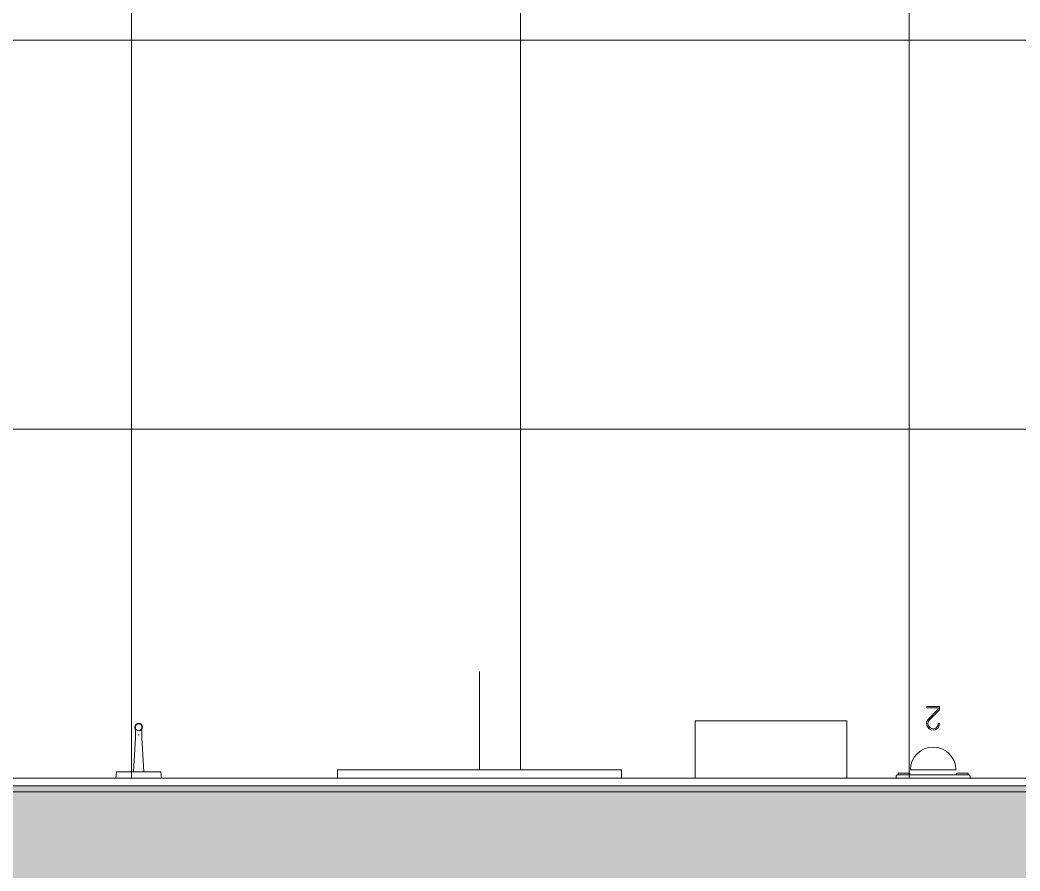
# Model space of a CAD drawing. Header units: metres. Extents: x -2515 to -2174, y 3875 to 4127.
# Drawn here: x -2387.962 to -2386.42, y 3969.732 to 3971.044 of the extents above; entities that cross this region are included whole.
import ezdxf

# ---------------------------------------------------------------- set-up
doc = ezdxf.new("R2010")
doc.units = ezdxf.units.M
for name, color, linetype, lineweight in [('A-FLOR-PATT', 8, 'Continuous', 5), ('A-GENM', 13, 'Continuous', 5), ('A-WALL', 113, 'Continuous', 5), ('E-ELEC-FIXT', 91, 'Continuous', 5), ('I-FURN', 30, 'Continuous', 5)]:
    doc.layers.add(name, color=color, linetype=linetype, lineweight=lineweight)

# ---------------------------------------------------------------- blocks, each defined once
blk = doc.blocks.new('WALL_FINISH - M-TIL2 Wall Tile-2625529-GA - TENANCY PLAN')
at = {"layer": 'A-GENM'}
for p, q in [((3.66, 0), (0, 0)), ((0, -0.012), (1.1035, -0.012)), ((1.5415, -0.012), (3.66, -0.012))]:
    blk.add_line(p, q, dxfattribs=at)
blk = doc.blocks.new('WasteBin_Recessed_ASIJDMacDonald - Stainless Steel _10-6474_-2552392-GA - TENANCY PLAN')
at = {"layer": 'I-FURN'}
for p, q in [((0.2145, -0.473), (-0.2235, -0.473)), ((-0.2235, -0.473), (-0.2235, -0.486)), ((0.2145, -0.486), (0.2145, -0.473)), ((-0.2235, -0.486), (0.2145, -0.486)), ((-0.0045, -0.486), (-0.0045, -0.6376))]:
    blk.add_line(p, q, dxfattribs=at)
blk = doc.blocks.new('Dyson Airblade V AB12 - Airblade V AB12 White-2578280-GA - TENANCY PLAN')
at = {"layer": 'E-ELEC-FIXT'}
for p, q in [((-2386.9208, 3969.9635), (-2386.6869, 3969.9635)), ((-2386.9208, 3969.9635), (-2386.9208, 3969.8749)), ((-2386.6869, 3969.8749), (-2386.6869, 3969.9635))]:
    blk.add_line(p, q, dxfattribs=at)
blk = doc.blocks.new('MTL_HEAVY-DUTY ROBE HOOK - B-2116 - MTL_HEAVY-DUTY ROBE HOOK - B-2116-2602673-GA - TENANCY PLAN')
at = {"layer": 'I-FURN'}
for p, q in [((-0.035, 0), (-0.0341, -0.01)), ((0.0341, -0.01), (0.035, 0)), ((-0.035, 0), (0.035, 0)), ((0.035, 0), (-0.035, 0)), ((0.0341, -0.01), (-0.0341, -0.01)), ((0.0341, -0.01), (-0.0341, -0.01)), ((-0.008, -0.01), (-0.0051, -0.0621)), ((-0.008, -0.01), (0.008, -0.01)), ((-0.008, -0.01), (0.008, -0.01)), ((0.0041, 0), (-0.0041, 0)), ((0.0041, 0), (-0.0041, 0)), ((0.0041, -0.01), (-0.0041, -0.01)), ((0.0041, -0.01), (-0.0041, -0.01)), ((0.001, -0.01), (-0.001, -0.01)), ((-0.001, -0.01), (0.001, -0.01)), ((0.0051, -0.0621), (0.008, -0.01)), ((-0.005, -0.0649), (-0.005, -0.067)), ((-0.005, -0.067), (-0.005, -0.069)), ((0.001, -0.067), (-0.001, -0.067)), ((0.001, -0.067), (-0.001, -0.067)), ((0.005, -0.067), (0.005, -0.0649)), ((0.005, -0.069), (0.005, -0.067))]:
    blk.add_line(p, q, dxfattribs=at)
at = {"layer": 'I-FURN', "flags": 128}
for points in [[(0, -0.073), (-0.0052, -0.076), (-0.0052, -0.082), (0, -0.085)], [(-0.005, -0.0649), (-0.005, -0.0629), (-0.0051, -0.0621)], [(-0.005, -0.079), (-0.005, -0.079), (-0.005, -0.0789), (-0.005, -0.0789), (-0.005, -0.0788), (-0.005, -0.0787), (-0.005, -0.0786), (-0.005, -0.0785), (-0.005, -0.0784), (-0.005, -0.0782), (-0.005, -0.078), (-0.005, -0.0779), (-0.005, -0.0777), (-0.005, -0.0775), (-0.005, -0.0773), (-0.005, -0.077), (-0.005, -0.0768), (-0.005, -0.0765), (-0.005, -0.0762), (-0.005, -0.076), (-0.005, -0.0757), (-0.005, -0.0754), (-0.005, -0.0751), (-0.005, -0.0747), (-0.005, -0.0744), (-0.005, -0.0741), (-0.005, -0.0737), (-0.005, -0.0734), (-0.005, -0.073), (-0.005, -0.0726), (-0.005, -0.0722), (-0.005, -0.0719), (-0.005, -0.0715), (-0.005, -0.0711), (-0.005, -0.0707), (-0.005, -0.0703), (-0.005, -0.0699), (-0.005, -0.0695), (-0.005, -0.0691), (-0.005, -0.069)], [(0, -0.085), (0.0052, -0.082), (0.0052, -0.076), (0, -0.073)], [(0.0051, -0.0621), (0.005, -0.0641), (0.005, -0.0649)], [(0.005, -0.069), (0.005, -0.0694), (0.005, -0.0698), (0.005, -0.0702), (0.005, -0.0706), (0.005, -0.071), (0.005, -0.0714), (0.005, -0.0718), (0.005, -0.0721), (0.005, -0.0725), (0.005, -0.0729), (0.005, -0.0733), (0.005, -0.0736), (0.005, -0.074), (0.005, -0.0743), (0.005, -0.0746), (0.005, -0.075), (0.005, -0.0753), (0.005, -0.0756), (0.005, -0.0759), (0.005, -0.0762), (0.005, -0.0764), (0.005, -0.0767), (0.005, -0.077), (0.005, -0.0772), (0.005, -0.0774), (0.005, -0.0776), (0.005, -0.0778), (0.005, -0.078), (0.005, -0.0782), (0.005, -0.0783), (0.005, -0.0785), (0.005, -0.0786), (0.005, -0.0787), (0.005, -0.0788), (0.005, -0.0789), (0.005, -0.0789), (0.005, -0.079), (0.005, -0.079), (0.005, -0.079)], [(0, -0.084), (-0.0002, -0.084), (-0.0004, -0.084), (-0.0006, -0.084), (-0.0008, -0.0839), (-0.001, -0.0839), (-0.0012, -0.0839), (-0.0014, -0.0838), (-0.0016, -0.0837), (-0.0018, -0.0837), (-0.0019, -0.0836), (-0.0021, -0.0835), (-0.0023, -0.0834), (-0.0025, -0.0833), (-0.0027, -0.0832), (-0.0028, -0.0831), (-0.003, -0.083), (-0.0031, -0.0829), (-0.0033, -0.0828), (-0.0034, -0.0826), (-0.0036, -0.0825), (-0.0037, -0.0823), (-0.0039, -0.0822), (-0.004, -0.082), (-0.0041, -0.0819), (-0.0042, -0.0817), (-0.0043, -0.0815), (-0.0044, -0.0814), (-0.0045, -0.0812), (-0.0046, -0.081), (-0.0047, -0.0808), (-0.0047, -0.0806), (-0.0048, -0.0804), (-0.0048, -0.0802), (-0.0049, -0.08), (-0.0049, -0.0798), (-0.005, -0.0797), (-0.005, -0.0795), (-0.005, -0.0793), (-0.005, -0.0791), (-0.005, -0.079)], [(0.005, -0.079), (0.005, -0.0792), (0.005, -0.0794), (0.005, -0.0796), (0.0049, -0.0798), (0.0049, -0.08), (0.0049, -0.0802), (0.0048, -0.0804), (0.0047, -0.0806), (0.0047, -0.0808), (0.0046, -0.0809), (0.0045, -0.0811), (0.0044, -0.0813), (0.0043, -0.0815), (0.0042, -0.0817), (0.0041, -0.0818), (0.004, -0.082), (0.0039, -0.0821), (0.0038, -0.0823), (0.0036, -0.0824), (0.0035, -0.0826), (0.0033, -0.0827), (0.0032, -0.0829), (0.003, -0.083), (0.0029, -0.0831), (0.0027, -0.0832), (0.0025, -0.0833), (0.0024, -0.0834), (0.0022, -0.0835), (0.002, -0.0836), (0.0018, -0.0837), (0.0016, -0.0837), (0.0014, -0.0838), (0.0012, -0.0838), (0.001, -0.0839), (0.0008, -0.0839), (0.0007, -0.084), (0.0005, -0.084), (0.0003, -0.084), (0.0001, -0.084), (0, -0.084)]]:
    blk.add_lwpolyline(points, dxfattribs=at)
at = {"layer": 'I-FURN'}
for start, end in [(90, 270), (270, 90)]:
    blk.add_arc((0, -0.079), 0.006, start, end, dxfattribs=at)
blk = doc.blocks.new('GPO200_GPO - DOUBLE_9001 - 9001 - GPO200-V66-GA - TENANCY PLAN')
at = {"layer": 'E-ELEC-FIXT'}
for p, q in [((-0.057, 0.006), (-0.057, 0.002)), ((-0.054, 0), (-0.054, -0.0028)), ((-0.054, 0), (-0.036, 0)), ((-0.036, -0.0028), (-0.036, 0)), ((-0.0285, 0), (-0.0311, 0)), ((-0.0311, 0), (-0.0279, 0)), ((-0.0253, 0), (-0.0285, 0)), ((-0.0279, 0), (-0.0253, 0)), ((-0.0205, 0), (-0.0175, 0)), ((-0.0175, 0), (-0.0205, 0)), ((-0.0095, 0), (-0.0127, 0)), ((-0.0127, 0), (-0.0101, 0)), ((-0.0101, 0), (-0.0069, 0)), ((-0.0069, 0), (-0.0095, 0)), ((0.0095, 0), (0.0069, 0)), ((0.0069, 0), (0.0101, 0)), ((0.0127, 0), (0.0095, 0)), ((0.0101, 0), (0.0127, 0)), ((0.0175, 0), (0.0205, 0)), ((0.0205, 0), (0.0175, 0)), ((0.0285, 0), (0.0253, 0)), ((0.0253, 0), (0.0279, 0)), ((0.0279, 0), (0.0311, 0)), ((0.0311, 0), (0.0285, 0)), ((0.036, -0.0028), (0.036, 0)), ((0.036, 0), (0.036, -0.0028)), ((0.036, 0), (0.054, 0)), ((0.036, 0), (0.054, 0)), ((0.054, -0.0028), (0.054, 0)), ((0.054, 0), (0.054, -0.0028)), ((0.057, 0.002), (0.057, 0.006)), ((-0.055, 0), (0.055, 0)), ((-0.054, -0.0028), (-0.054, 0)), ((-0.054, 0), (-0.036, 0)), ((-0.036, -0.0028), (-0.054, -0.0028)), ((-0.036, 0), (-0.036, -0.0028)), ((0.035, -0.008), (-0.035, -0.008)), ((0.054, -0.0028), (0.036, -0.0028)), ((-0.01, -0.0793), (-0.008, -0.0793)), ((0.0065, -0.084), (-0.01, -0.1005)), ((-0.008, -0.1013), (0.0081, -0.0852)), ((-0.01, -0.1005), (-0.01, -0.1057)), ((-0.01, -0.1057), (0.0097, -0.1057)), ((-0.008, -0.1037), (-0.008, -0.1013)), ((0.0097, -0.1037), (-0.008, -0.1037)), ((0.0097, -0.1057), (0.0097, -0.1037))]:
    blk.add_line(p, q, dxfattribs=at)
for centre, radius, start, end in [((0, -0.008), 0.035, 180, 360), ((0, -0.0793), 0.01, 323.8375, 180), ((0, -0.0793), 0.008, 324.8831, 180)]:
    blk.add_arc(centre, radius, start, end, dxfattribs=at)
for points, knots in [([(-0.057, 0.002), (-0.057, 0.0018), (-0.057, 0.0016), (-0.0569, 0.0012), (-0.0567, 0.001), (-0.0566, 0.0008), (-0.0564, 0.0006), (-0.0562, 0.0004), (-0.056, 0.0003), (-0.0559, 0.0002), (-0.0557, 0.0001), (-0.0554, 0), (-0.0552, 0), (-0.055, 0)], [0, 0, 0, 0, 0.166667, 0.25, 0.333333, 0.416667, 0.5, 0.583333, 0.666667, 0.708333, 0.75, 0.833333, 1, 1, 1, 1]), ([(-0.055, 0), (-0.0552, 0), (-0.0554, 0), (-0.0558, 0.0001), (-0.056, 0.0002), (-0.0561, 0.0003), (-0.0563, 0.0004), (-0.0564, 0.0006), (-0.0566, 0.0008), (-0.0567, 0.001), (-0.0569, 0.0012), (-0.057, 0.0016), (-0.057, 0.0018), (-0.057, 0.002)], [-1, -1, -1, -1, -0.833333, -0.75, -0.666667, -0.625, -0.583333, -0.5, -0.416667, -0.333333, -0.25, -0.166667, 0, 0, 0, 0]), ([(0.057, 0.002), (0.057, 0.0018), (0.057, 0.0016), (0.0569, 0.0012), (0.0567, 0.001), (0.0566, 0.0008), (0.0564, 0.0006), (0.0562, 0.0004), (0.056, 0.0003), (0.0559, 0.0002), (0.0557, 0.0001), (0.0554, 0), (0.0552, 0), (0.055, 0)], [0, 0, 0, 0, 0.166667, 0.25, 0.333333, 0.416667, 0.5, 0.583333, 0.666667, 0.708333, 0.75, 0.833333, 1, 1, 1, 1]), ([(0.057, 0.002), (0.057, 0.0018), (0.057, 0.0016), (0.0569, 0.0012), (0.0567, 0.001), (0.0566, 0.0008), (0.0564, 0.0006), (0.0562, 0.0004), (0.056, 0.0003), (0.0559, 0.0002), (0.0557, 0.0001), (0.0554, 0), (0.0552, 0), (0.055, 0)], [0, 0, 0, 0, 0.166667, 0.25, 0.333333, 0.416667, 0.5, 0.583333, 0.666667, 0.708333, 0.75, 0.833333, 1, 1, 1, 1])]:
    blk.add_open_spline(points, degree=3, knots=knots, dxfattribs=at)

msp = doc.modelspace()

# ---------------------------------------------------------------- hatches: boundary and pattern name
at = {"layer": 'A-FLOR-PATT'}
h = msp.add_hatch(dxfattribs=at)
h.set_pattern_fill('FP_16', color=256, style=0, pattern_type=2)
h.set_pattern_definition([(0, (-2388.391, 3971.013), (0, 0.6), []), (90, (-2388.391, 3971.013), (-0.6, 4e-17), [])])
h.paths.add_polyline_path([(-2389.5444, 3969.8749), (-2389.1257, 3969.8794), (-2389.1255, 3969.8993), (-2389.1006, 3969.9041), (-2389.1006, 3969.9063), (-2389.0281, 3969.9041), (-2389.0281, 3969.8994), (-2389.0031, 3969.8943), (-2389.0032, 3969.8794), (-2387.4729, 3969.8749), (-2387.4729, 3969.8879), (-2387.0349, 3969.8879), (-2387.0349, 3969.8749), (-2386.9208, 3969.8749), (-2386.9208, 3969.9635), (-2386.6869, 3969.9635), (-2386.6869, 3969.8749), (-2385.9434, 3969.8749), (-2385.9434, 3970.0131), (-2386.3572, 3970.0131), (-2386.3712, 3970.0271), (-2386.3712, 3970.5991), (-2386.3572, 3970.6131), (-2385.9434, 3970.6131), (-2385.9434, 3970.6709), (-2386.0564, 3970.6709), (-2386.0564, 3970.7889), (-2385.9434, 3970.7889), (-2385.9434, 3970.9263), (-2386.1482, 3971.521), (-2386.1254, 3971.5288), (-2386.1404, 3971.5724), (-2386.1158, 3971.5808), (-2386.3958, 3972.3878), (-2386.394, 3972.3888), (-2386.4059, 3972.4128), (-2386.4409, 3972.4062), (-2386.4467, 3972.423), (-2386.458, 3972.4191), (-2386.4906, 3972.5009), (-2387.2903, 3972.2256), (-2387.2942, 3972.2249), (-2388.4214, 3972.2249), (-2388.4214, 3972.0979), (-2388.8784, 3972.1002), (-2388.8784, 3972.1379), (-2389.4564, 3972.1426), (-2389.4564, 3972.1699), (-2388.8784, 3972.1699), (-2388.8784, 3972.2249), (-2389.5794, 3972.2249), (-2389.5794, 3972.0212), (-2389.5614, 3972.0122), (-2389.5294, 3972.0122), (-2389.5247, 3972.0969), (-2389.4974, 3972.0969), (-2389.4974, 3972.0122), (-2389.4536, 3972.0069), (-2389.389, 3971.9673), (-2389.3575, 3971.9535), (-2389.2994, 3971.9523), (-2389.299, 3971.9564), (-2389.2758, 3971.9625), (-2389.2689, 3971.9477), (-2389.0096, 3971.9495), (-2388.9541, 3971.9398), (-2388.8784, 3971.9111), (-2388.8503, 3971.8968), (-2388.822, 3971.8739), (-2388.8005, 3971.8447), (-2388.787, 3971.811), (-2388.7824, 3971.7749), (-2388.787, 3971.7389), (-2388.8005, 3971.7051), (-2388.822, 3971.6759), (-2388.8503, 3971.653), (-2388.9005, 3971.6275), (-2388.9541, 3971.61), (-2389.0205, 3971.5999), (-2389.152, 3971.5996), (-2389.2704, 3971.5977), (-2389.28, 3971.585), (-2389.2866, 3971.5935), (-2389.3756, 3971.5901), (-2389.4297, 3971.5566), (-2389.4672, 3971.539), (-2389.4974, 3971.5377), (-2389.502, 3971.1719), (-2389.5294, 3971.1719), (-2389.5294, 3971.5377), (-2389.5614, 3971.5377), (-2389.5794, 3971.5287), (-2389.5763, 3970.6468), (-2389.5704, 3970.6453), (-2389.5674, 3970.6421), (-2389.5294, 3970.6453), (-2389.5247, 3970.9349), (-2389.4974, 3970.9349), (-2389.4974, 3970.2679), (-2388.6044, 3970.2626), (-2388.5961, 3970.2562), (-2388.5844, 3970.2155), (-2388.5844, 3969.9129), (-2388.9647, 3969.9077), (-2388.9669, 3969.9129), (-2388.9684, 3969.9129), (-2388.9779, 3969.9001), (-2388.9844, 3969.9085), (-2388.9886, 3969.9129), (-2389.5444, 3969.9182), (-2389.5444, 3970.2279), (-2389.5294, 3970.2684), (-2389.5294, 3970.5478), (-2389.569, 3970.5461), (-2389.5704, 3970.543), (-2389.5763, 3970.543), (-2389.5787, 3969.8749)])
h.paths.add_polyline_path([(-2388.0294, 3969.937), (-2388.0243, 3969.937), (-2388.0237, 3969.8849)])
h.paths.add_polyline_path([(-2386.5539, 3969.8879), (-2386.5889, 3969.8879), (-2386.5877, 3969.897), (-2386.5714, 3969.9182), (-2386.5539, 3969.9229), (-2386.5364, 3969.9182), (-2386.5189, 3969.8879)])
h.paths.add_polyline_path([(-2388.7565, 3969.9731), (-2388.7847, 3969.983), (-2388.7247, 3969.988), (-2388.7201, 3969.9867), (-2388.7254, 3969.993), (-2388.7198, 3970.2193), (-2388.7126, 3970.2277), (-2389.4038, 3970.2221), (-2389.4038, 3970.2167), (-2389.4033, 3970.213), (-2389.4078, 3969.988), (-2389.4025, 3969.9844), (-2389.4049, 3969.9809), (-2389.399, 3969.983), (-2389.344, 3969.983), (-2389.339, 3969.9831), (-2389.339, 3969.988), (-2389.3404, 3970.0394), (-2389.339, 3970.2215), (-2389.2042, 3970.2167), (-2389.2029, 3970.213), (-2389.1981, 3970.0278), (-2389.1969, 3970.0254), (-2389.1969, 3970.0986), (-2389.1469, 3970.0981), (-2389.152, 3969.9923), (-2389.1804, 3969.9923), (-2389.1695, 3969.983), (-2388.9521, 3969.9856), (-2388.9543, 3969.9923), (-2388.9819, 3969.993), (-2388.9819, 3970.0986), (-2388.9319, 3970.098), (-2388.9281, 3970.0333), (-2388.9258, 3970.0502), (-2388.9245, 3970.2215), (-2388.7896, 3970.2167), (-2388.7883, 3970.2131), (-2388.7897, 3969.9844), (-2388.7847, 3969.9827), (-2388.7572, 3969.9731)])
h.paths.add_polyline_path([(-2389.0619, 3969.9923), (-2389.0619, 3970.0986), (-2388.9869, 3970.098), (-2388.9869, 3969.9923)])
h.paths.add_polyline_path([(-2388.7822, 3969.9923), (-2388.7822, 3970.0986), (-2388.7322, 3970.098), (-2388.7322, 3969.9923)])
h.paths.add_polyline_path([(-2389.0669, 3969.9923), (-2389.1419, 3969.9928), (-2389.1419, 3970.0986), (-2389.0669, 3970.098), (-2389.0669, 3969.9928)])
h.paths.add_polyline_path([(-2389.3965, 3969.9923), (-2389.3909, 3970.0986), (-2389.3465, 3970.096), (-2389.3465, 3969.9923)])
h.paths.add_polyline_path([(-2388.7834, 3969.9928), (-2388.786, 3969.9928), (-2388.7834, 3969.993)])
h.paths.add_polyline_path([(-2389.1431, 3969.9928), (-2389.1456, 3969.993), (-2389.1431, 3970.0394)])
h.paths.add_polyline_path([(-2389.152, 3970.1073), (-2389.1969, 3970.108), (-2389.1969, 3970.2136), (-2389.1469, 3970.213), (-2389.1469, 3970.1073)])
h.paths.add_polyline_path([(-2389.3965, 3970.1073), (-2389.3965, 3970.2136), (-2389.3465, 3970.213), (-2389.349, 3970.1073), (-2389.3892, 3970.1073)])
h.paths.add_polyline_path([(-2388.9319, 3970.1073), (-2388.9819, 3970.1078), (-2388.9819, 3970.2136), (-2388.9319, 3970.2131), (-2388.9319, 3970.108)])
h.paths.add_polyline_path([(-2388.7322, 3970.1073), (-2388.7822, 3970.1078), (-2388.7822, 3970.2136), (-2388.7322, 3970.2131), (-2388.7322, 3970.108)])
h.paths.add_polyline_path([(-2389.0619, 3970.1073), (-2389.0619, 3970.2136), (-2388.9869, 3970.2131), (-2388.9869, 3970.1073)])
h.paths.add_polyline_path([(-2389.1419, 3970.1073), (-2389.1419, 3970.2136), (-2389.0669, 3970.2131), (-2389.0669, 3970.1073)])
h.paths.add_polyline_path([(-2388.9831, 3970.1078), (-2388.9856, 3970.108), (-2388.9831, 3970.213)])
h.paths.add_polyline_path([(-2389.1981, 3970.1078), (-2389.2006, 3970.1078), (-2389.1981, 3970.108)])
h.paths.add_polyline_path([(-2389.0631, 3970.1078), (-2389.0656, 3970.108), (-2389.0631, 3970.108)])
h.paths.add_polyline_path([(-2388.9281, 3970.1078), (-2388.9306, 3970.108), (-2388.9281, 3970.213)])
h.paths.add_polyline_path([(-2389.1431, 3970.1078), (-2389.1456, 3970.1078), (-2389.1431, 3970.108)])
h.paths.add_polyline_path([(-2389.4369, 3970.2335), (-2389.4369, 3970.2343), (-2389.4745, 3970.2527)])
h.paths.add_polyline_path([(-2389.4369, 3970.2372), (-2389.4369, 3970.2391), (-2389.471, 3970.2527)])
h.paths.add_polyline_path([(-2389.0294, 3970.4149), (-2389.0544, 3970.4216), (-2389.0727, 3970.4399), (-2389.0794, 3970.4651), (-2389.0727, 3970.4899), (-2389.0541, 3970.5083), (-2389.0292, 3970.5149), (-2389.0043, 3970.5082), (-2388.9859, 3970.4897), (-2388.9794, 3970.4648), (-2388.986, 3970.4399), (-2389.0044, 3970.4216), (-2389.0292, 3970.4149)])
h.paths.add_polyline_path([(-2389.4741, 3970.4549), (-2389.4927, 3970.4683), (-2389.4741, 3970.4721), (-2389.4741, 3970.4649)])
h.paths.add_polyline_path([(-2389.3023, 3970.4661), (-2389.3402, 3970.4721), (-2389.3439, 3970.4781), (-2389.477, 3970.4781), (-2389.477, 3970.5017), (-2389.3428, 3970.5034), (-2389.3352, 3970.5126), (-2389.2963, 3970.5082), (-2389.2895, 3970.4899), (-2389.2969, 3970.4707), (-2389.301, 3970.4672)])
h.paths.add_polyline_path([(-2389.4974, 3971.5634), (-2389.4631, 3971.5668), (-2389.4034, 3971.6038), (-2389.4038, 3971.6053), (-2389.4974, 3971.6076)])
h.paths.add_polyline_path([(-2389.5614, 3971.5634), (-2389.5294, 3971.5634), (-2389.5294, 3971.6087), (-2389.5794, 3971.6076), (-2389.5794, 3971.5723)])
h.paths.add_polyline_path([(-2389.5794, 3971.9397), (-2389.5294, 3971.9446), (-2389.5294, 3971.9865), (-2389.5614, 3971.9865), (-2389.5794, 3971.9776), (-2389.5794, 3971.9422)])
h.paths.add_polyline_path([(-2389.4974, 3971.942), (-2389.4062, 3971.9477), (-2389.472, 3971.9856), (-2389.4974, 3971.9856), (-2389.4974, 3971.9422)])
h.paths.add_polyline_path([(-2389.2816, 3971.9495), (-2389.2866, 3971.9509), (-2389.2866, 3971.9503)])
at = {"layer": 'A-WALL'}
h = msp.add_hatch(color=7, dxfattribs=at)
h.paths.add_polyline_path([(-2389.6064, 3969.8539), (-2385.7707, 3969.8539), (-2385.7707, 3969.8624), (-2387.1566, 3969.8629), (-2389.6064, 3969.8629)])
h.paths.add_polyline_path([(-2383.2914, 3969.8539), (-2383.2914, 3969.8629), (-2384.496, 3969.8582)])
h.paths.add_polyline_path([(-2383.2914, 3969.8539), (-2385.6207, 3969.8619), (-2385.6207, 3969.8539), (-2384.496, 3969.8539)])
h.paths.add_polyline_path([(-2385.6257, 3969.8539), (-2385.6257, 3969.8619), (-2385.7657, 3969.8624), (-2385.7657, 3969.8539)])
h.paths.add_polyline_path([(-2385.6257, 3969.8619), (-2385.6257, 3969.8622), (-2385.7657, 3969.8624)])
h.paths.add_polyline_path([(-2385.6257, 3969.8623), (-2385.6257, 3969.8629), (-2385.7657, 3969.8628)])
h.paths.add_polyline_path([(-2385.7707, 3969.8624), (-2385.7707, 3969.8627), (-2385.8114, 3969.8626)])
h.paths.add_polyline_path([(-2385.7707, 3969.8628), (-2385.7707, 3969.8629), (-2385.8114, 3969.8629)])
h = msp.add_hatch(color=7, dxfattribs=at)
h.paths.add_polyline_path([(-2384.496, 3969.7039), (-2383.2914, 3969.7039), (-2383.2914, 3969.8539), (-2385.6207, 3969.8539), (-2385.6257, 3969.8539), (-2385.7657, 3969.8539), (-2385.7707, 3969.8539), (-2389.6064, 3969.8539), (-2389.6064, 3969.7039), (-2385.4383, 3969.7039)])
h.paths.add_polyline_path([(-2385.7607, 3969.7319), (-2385.7607, 3969.7369), (-2385.6307, 3969.7319)])

# ---------------------------------------------------------------- linework, layer by layer
at = {"layer": 'A-WALL', "color": 7}
msp.add_line((-2385.7707, 3969.8629), (-2389.6064, 3969.8629), dxfattribs=at)
at = {"layer": 'A-WALL'}
msp.add_line((-2389.6064, 3969.8539), (-2385.7707, 3969.8539), dxfattribs=at)

# ---------------------------------------------------------------- block references
at = {"layer": 'A-GENM', "rotation": 180}
msp.add_blockref('WALL_FINISH - M-TIL2 Wall Tile-2625529-GA - TENANCY PLAN', (-2385.9314, 3969.8629), dxfattribs=at)
at = {"layer": 'E-ELEC-FIXT', "rotation": 180}
msp.add_blockref('GPO200_GPO - DOUBLE_9001 - 9001 - GPO200-V66-GA - TENANCY PLAN', (-2386.5539, 3969.8799), dxfattribs=at)
at = {"layer": 'E-ELEC-FIXT'}
msp.add_blockref('Dyson Airblade V AB12 - Airblade V AB12 White-2578280-GA - TENANCY PLAN', (0, 0), dxfattribs=at)
at = {"layer": 'I-FURN', "rotation": 180}
for name, p in [('WasteBin_Recessed_ASIJDMacDonald - Stainless Steel _10-6474_-2552392-GA - TENANCY PLAN', (-2387.2583, 3969.4019)), ('MTL_HEAVY-DUTY ROBE HOOK - B-2116 - MTL_HEAVY-DUTY ROBE HOOK - B-2116-2602673-GA - TENANCY PLAN', (-2387.7794, 3969.8749))]:
    msp.add_blockref(name, p, dxfattribs=at)

doc.saveas('drawing.dxf')
